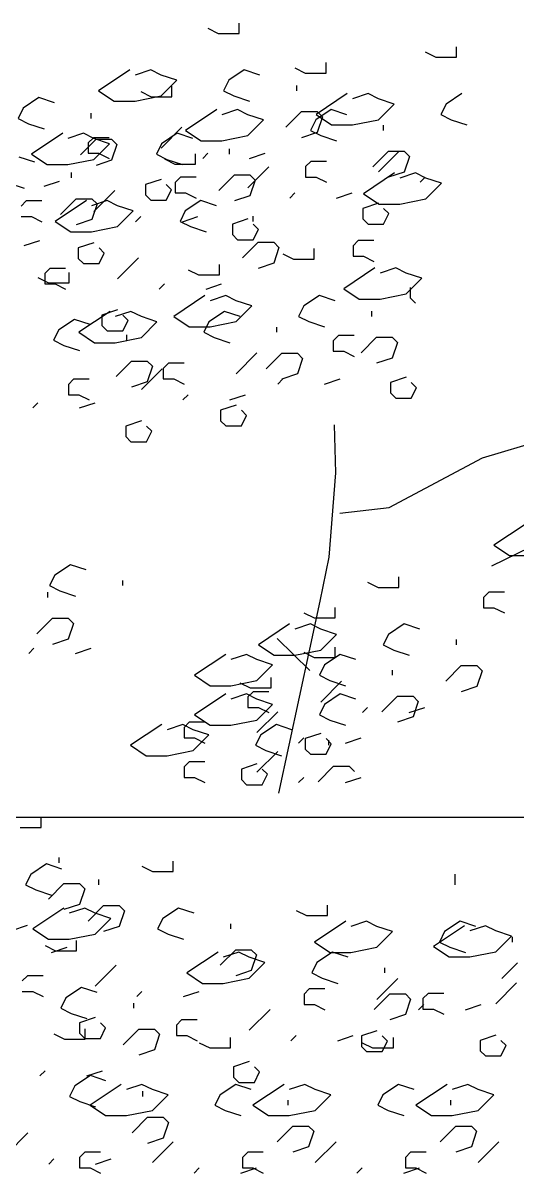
# Model space of a CAD drawing. Header units: metres. Extents: x 2330 to 2661, y 695 to 924.
# Drawn here: x 2573.309 to 2573.928, y 787.96 to 789.399 of the extents above; entities that cross this region are included whole.
import ezdxf

# ---------------------------------------------------------------- set-up
doc = ezdxf.new("R2010")
doc.units = ezdxf.units.M
doc.header["$LTSCALE"] = 20
doc.layers.add('Tree and Others', color=74, linetype='Continuous')

msp = doc.modelspace()

# ---------------------------------------------------------------- linework, layer by layer
for p, q in [((2573.5798, 789.3862), (2573.5798, 789.3992)), ((2573.5407, 789.3927), (2573.5537, 789.3862)), ((2573.5537, 789.3862), (2573.5798, 789.3862)), ((2573.8521, 789.3564), (2573.8521, 789.3695)), ((2573.813, 789.363), (2573.826, 789.3564)), ((2573.826, 789.3564), (2573.8521, 789.3564)), ((2573.4429, 789.3405), (2573.4038, 789.3144)), ((2573.469, 789.3405), (2573.4494, 789.334)), ((2573.482, 789.334), (2573.469, 789.3405)), ((2573.5863, 789.3405), (2573.5667, 789.3275)), ((2573.6058, 789.334), (2573.5863, 789.3405)), ((2573.6496, 789.3432), (2573.6626, 789.3366)), ((2573.6626, 789.3366), (2573.6887, 789.3366)), ((2573.6887, 789.3366), (2573.6887, 789.3497)), ((2573.5016, 789.3275), (2573.482, 789.334)), ((2573.482, 789.3079), (2573.5016, 789.3275)), ((2573.5667, 789.3275), (2573.5602, 789.3144)), ((2573.4038, 789.3144), (2573.4234, 789.3014)), ((2573.4494, 789.3014), (2573.482, 789.3079)), ((2573.4565, 789.3134), (2573.4695, 789.3069)), ((2573.4956, 789.3069), (2573.4956, 789.32)), ((2573.5602, 789.3144), (2573.5733, 789.3079)), ((2573.5733, 789.3079), (2573.5928, 789.3014)), ((2573.6515, 789.3209), (2573.6515, 789.3144)), ((2573.7152, 789.3108), (2573.6761, 789.2847)), ((2573.7413, 789.3108), (2573.7217, 789.3043)), ((2573.7543, 789.3043), (2573.7413, 789.3108)), ((2573.8586, 789.3108), (2573.839, 789.2977)), ((2573.3093, 789.2928), (2573.3028, 789.2797)), ((2573.3289, 789.3058), (2573.3093, 789.2928)), ((2573.3484, 789.2993), (2573.3289, 789.3058)), ((2573.4234, 789.3014), (2573.4494, 789.3014)), ((2573.4695, 789.3069), (2573.4956, 789.3069)), ((2573.7739, 789.2977), (2573.7543, 789.3043)), ((2573.7543, 789.2782), (2573.7739, 789.2977)), ((2573.839, 789.2977), (2573.8325, 789.2847)), ((2573.3028, 789.2797), (2573.3158, 789.2732)), ((2573.394, 789.2863), (2573.394, 789.2797)), ((2573.5518, 789.291), (2573.5127, 789.2649)), ((2573.5779, 789.291), (2573.5583, 789.2845)), ((2573.5909, 789.2845), (2573.5779, 789.291)), ((2573.6105, 789.2779), (2573.5909, 789.2845)), ((2573.6384, 789.2688), (2573.658, 789.2883)), ((2573.658, 789.2883), (2573.6775, 789.2883)), ((2573.6952, 789.291), (2573.6757, 789.2779)), ((2573.6761, 789.2847), (2573.6956, 789.2717)), ((2573.6775, 789.2883), (2573.6841, 789.2818)), ((2573.6841, 789.2818), (2573.6775, 789.2622)), ((2573.7148, 789.2845), (2573.6952, 789.291)), ((2573.8325, 789.2847), (2573.8455, 789.2782)), ((2573.3158, 789.2732), (2573.3354, 789.2667)), ((2573.5081, 789.2688), (2573.482, 789.2427)), ((2573.5127, 789.2649), (2573.5323, 789.2518)), ((2573.5909, 789.2584), (2573.6105, 789.2779)), ((2573.6757, 789.2779), (2573.6691, 789.2649)), ((2573.6691, 789.2649), (2573.6822, 789.2584)), ((2573.6956, 789.2717), (2573.7217, 789.2717)), ((2573.7217, 789.2717), (2573.7543, 789.2782)), ((2573.7604, 789.2714), (2573.7604, 789.2649)), ((2573.8455, 789.2782), (2573.8651, 789.2717)), ((2573.3588, 789.2613), (2573.3196, 789.2352)), ((2573.3848, 789.2613), (2573.3653, 789.2547)), ((2573.381, 789.2341), (2573.4005, 789.2537)), ((2573.3979, 789.2547), (2573.3848, 789.2613)), ((2573.3973, 789.2557), (2573.3908, 789.2492)), ((2573.4168, 789.2557), (2573.3973, 789.2557)), ((2573.4174, 789.2482), (2573.3979, 789.2547)), ((2573.4005, 789.2537), (2573.4201, 789.2537)), ((2573.4201, 789.2537), (2573.4266, 789.2471)), ((2573.5021, 789.2613), (2573.4826, 789.2482)), ((2573.5217, 789.2547), (2573.5021, 789.2613)), ((2573.5323, 789.2518), (2573.5583, 789.2518)), ((2573.5583, 789.2518), (2573.5909, 789.2584)), ((2573.6775, 789.2622), (2573.658, 789.2557)), ((2573.6822, 789.2584), (2573.7017, 789.2518)), ((2573.3196, 789.2352), (2573.3392, 789.2221)), ((2573.3908, 789.2492), (2573.3908, 789.2362)), ((2573.3908, 789.2362), (2573.4038, 789.2362)), ((2573.3979, 789.2286), (2573.4174, 789.2482)), ((2573.4038, 789.2362), (2573.4168, 789.2296)), ((2573.4266, 789.2471), (2573.4201, 789.2276)), ((2573.4826, 789.2482), (2573.4761, 789.2352)), ((2573.4761, 789.2352), (2573.4891, 789.2286)), ((2573.5253, 789.2227), (2573.5253, 789.2357)), ((2573.5407, 789.2362), (2573.5342, 789.2296)), ((2573.5673, 789.2417), (2573.5673, 789.2352)), ((2573.5928, 789.2296), (2573.6124, 789.2362)), ((2573.7473, 789.2192), (2573.7669, 789.2388)), ((2573.7804, 789.239), (2573.7543, 789.213)), ((2573.7669, 789.2388), (2573.7865, 789.2388)), ((2573.7865, 789.2388), (2573.793, 789.2323)), ((2573.3237, 789.225), (2573.3041, 789.2315)), ((2573.3392, 789.2221), (2573.3653, 789.2221)), ((2573.3653, 789.2221), (2573.3979, 789.2286)), ((2573.4201, 789.2276), (2573.4005, 789.221)), ((2573.4862, 789.2292), (2573.4993, 789.2227)), ((2573.4891, 789.2286), (2573.5087, 789.2221)), ((2573.4993, 789.2227), (2573.5253, 789.2227)), ((2573.6696, 789.226), (2573.6631, 789.2195)), ((2573.6891, 789.226), (2573.6696, 789.226)), ((2573.793, 789.2323), (2573.7865, 789.2127)), ((2573.3693, 789.212), (2573.3693, 789.2054)), ((2573.5543, 789.1895), (2573.5738, 789.2091)), ((2573.5738, 789.2091), (2573.5934, 789.2091)), ((2573.617, 789.2192), (2573.5909, 789.1931)), ((2573.5934, 789.2091), (2573.5999, 789.2026)), ((2573.6631, 789.2195), (2573.6631, 789.2064)), ((2573.6631, 789.2064), (2573.6761, 789.2064)), ((2573.6761, 789.2064), (2573.6891, 789.1999)), ((2573.7746, 789.2117), (2573.7355, 789.1856)), ((2573.7865, 789.2127), (2573.7669, 789.2062)), ((2573.8007, 789.2117), (2573.7811, 789.2052)), ((2573.8137, 789.2052), (2573.8007, 789.2117)), ((2573.813, 789.2064), (2573.8064, 789.1999)), ((2573.2911, 789.1989), (2573.3106, 789.1924)), ((2573.3354, 789.195), (2573.3549, 789.2015)), ((2573.482, 789.2035), (2573.4625, 789.197)), ((2573.4625, 789.197), (2573.4625, 789.184)), ((2573.4951, 789.1905), (2573.4885, 789.197)), ((2573.5062, 789.2062), (2573.4997, 789.1997)), ((2573.4997, 789.1997), (2573.4997, 789.1866)), ((2573.5258, 789.2062), (2573.5062, 789.2062)), ((2573.5999, 789.2026), (2573.5934, 789.183)), ((2573.8333, 789.1987), (2573.8137, 789.2052)), ((2573.8137, 789.1791), (2573.8333, 789.1987)), ((2573.3562, 789.1598), (2573.3758, 789.1794)), ((2573.3758, 789.1794), (2573.3953, 789.1794)), ((2573.3953, 789.1794), (2573.4019, 789.1728)), ((2573.4239, 789.1895), (2573.3979, 789.1634)), ((2573.4625, 789.184), (2573.469, 789.1775)), ((2573.4885, 789.1775), (2573.4951, 789.1905)), ((2573.4997, 789.1866), (2573.5127, 789.1866)), ((2573.5127, 789.1866), (2573.5258, 789.1801)), ((2573.5934, 789.183), (2573.5738, 789.1765)), ((2573.6496, 789.1866), (2573.6431, 789.1801)), ((2573.7017, 789.1801), (2573.7213, 789.1866)), ((2573.7355, 789.1856), (2573.7551, 789.1726)), ((2573.7811, 789.1726), (2573.8137, 789.1791)), ((2573.3131, 789.1765), (2573.3066, 789.1699)), ((2573.3327, 789.1765), (2573.3131, 789.1765)), ((2573.3885, 789.177), (2573.3493, 789.151)), ((2573.4145, 789.177), (2573.395, 789.1705)), ((2573.4019, 789.1728), (2573.3953, 789.1533)), ((2573.4276, 789.1705), (2573.4145, 789.177)), ((2573.4471, 789.164), (2573.4276, 789.1705)), ((2573.4276, 789.1444), (2573.4471, 789.164)), ((2573.469, 789.1775), (2573.482, 789.1775)), ((2573.482, 789.1775), (2573.4885, 789.1775)), ((2573.5123, 789.164), (2573.5058, 789.151)), ((2573.5318, 789.177), (2573.5123, 789.164)), ((2573.5514, 789.1705), (2573.5318, 789.177)), ((2573.7543, 789.1738), (2573.7348, 789.1673)), ((2573.7348, 789.1673), (2573.7348, 789.1543)), ((2573.7551, 789.1726), (2573.7811, 789.1726)), ((2573.7673, 789.1608), (2573.7608, 789.1673)), ((2573.3066, 789.1569), (2573.3196, 789.1569)), ((2573.3196, 789.1569), (2573.3327, 789.1504)), ((2573.3493, 789.151), (2573.3689, 789.1379)), ((2573.3953, 789.1533), (2573.3758, 789.1467)), ((2573.4565, 789.1569), (2573.45, 789.1504)), ((2573.5058, 789.151), (2573.5188, 789.1444)), ((2573.5087, 789.1504), (2573.5282, 789.1569)), ((2573.5909, 789.154), (2573.5714, 789.1475)), ((2573.597, 789.1575), (2573.597, 789.151)), ((2573.7348, 789.1543), (2573.7413, 789.1477)), ((2573.7608, 789.1477), (2573.7673, 789.1608)), ((2573.3689, 789.1379), (2573.395, 789.1379)), ((2573.395, 789.1379), (2573.4276, 789.1444)), ((2573.5188, 789.1444), (2573.5384, 789.1379)), ((2573.5714, 789.1475), (2573.5714, 789.1344)), ((2573.5714, 789.1344), (2573.5779, 789.1279)), ((2573.604, 789.141), (2573.5974, 789.1475)), ((2573.5974, 789.1279), (2573.604, 789.141)), ((2573.7413, 789.1477), (2573.7543, 789.1477)), ((2573.7543, 789.1477), (2573.7608, 789.1477)), ((2573.3106, 789.1207), (2573.3302, 789.1272)), ((2573.3979, 789.1243), (2573.3783, 789.1178)), ((2573.5779, 789.1279), (2573.5909, 789.1279)), ((2573.584, 789.1053), (2573.6035, 789.1249)), ((2573.5909, 789.1279), (2573.5974, 789.1279)), ((2573.6035, 789.1249), (2573.6231, 789.1249)), ((2573.6231, 789.1249), (2573.6296, 789.1183)), ((2573.729, 789.1269), (2573.7225, 789.1204)), ((2573.7225, 789.1204), (2573.7225, 789.1074)), ((2573.7485, 789.1269), (2573.729, 789.1269)), ((2573.3783, 789.1178), (2573.3783, 789.1047)), ((2573.4109, 789.1112), (2573.4044, 789.1178)), ((2573.4044, 789.0982), (2573.4109, 789.1112)), ((2573.6296, 789.1183), (2573.6231, 789.0988)), ((2573.6347, 789.1103), (2573.6478, 789.1038)), ((2573.6738, 789.1038), (2573.6738, 789.1169)), ((2573.7225, 789.1074), (2573.7355, 789.1074)), ((2573.7355, 789.1074), (2573.7485, 789.1008)), ((2573.3428, 789.0922), (2573.3363, 789.0857)), ((2573.3624, 789.0922), (2573.3428, 789.0922)), ((2573.3783, 789.1047), (2573.3848, 789.0982)), ((2573.3848, 789.0982), (2573.3979, 789.0982)), ((2573.3979, 789.0982), (2573.4044, 789.0982)), ((2573.4536, 789.1053), (2573.4276, 789.0792)), ((2573.555, 789.084), (2573.555, 789.097)), ((2573.6231, 789.0988), (2573.6035, 789.0922)), ((2573.6478, 789.1038), (2573.6738, 789.1038)), ((2573.7499, 789.0928), (2573.7108, 789.0667)), ((2573.7759, 789.0928), (2573.7564, 789.0863)), ((2573.789, 789.0863), (2573.7759, 789.0928)), ((2573.3278, 789.0806), (2573.3408, 789.0741)), ((2573.3363, 789.0857), (2573.3363, 789.0727)), ((2573.3669, 789.0741), (2573.3669, 789.0871)), ((2573.5159, 789.0905), (2573.529, 789.084)), ((2573.529, 789.084), (2573.555, 789.084)), ((2573.8085, 789.0798), (2573.789, 789.0863)), ((2573.789, 789.0602), (2573.8085, 789.0798)), ((2573.3363, 789.0727), (2573.3493, 789.0727)), ((2573.3408, 789.0741), (2573.3669, 789.0741)), ((2573.3493, 789.0727), (2573.3624, 789.0662)), ((2573.4862, 789.0727), (2573.4797, 789.0662)), ((2573.5384, 789.0662), (2573.5579, 789.0727)), ((2573.7108, 789.0667), (2573.7303, 789.0537)), ((2573.7942, 789.0682), (2573.7942, 789.0552)), ((2573.537, 789.0582), (2573.4979, 789.0321)), ((2573.563, 789.0582), (2573.5435, 789.0516)), ((2573.5761, 789.0516), (2573.563, 789.0582)), ((2573.5956, 789.0451), (2573.5761, 789.0516)), ((2573.6804, 789.0582), (2573.6608, 789.0451)), ((2573.6999, 789.0516), (2573.6804, 789.0582)), ((2573.7303, 789.0537), (2573.7564, 789.0537)), ((2573.7564, 789.0537), (2573.789, 789.0602)), ((2573.7942, 789.0552), (2573.8007, 789.0487)), ((2573.4182, 789.0383), (2573.3791, 789.0122)), ((2573.4276, 789.0401), (2573.408, 789.0335)), ((2573.4442, 789.0383), (2573.4247, 789.0318)), ((2573.4573, 789.0318), (2573.4442, 789.0383)), ((2573.5615, 789.0383), (2573.542, 789.0253)), ((2573.5811, 789.0318), (2573.5615, 789.0383)), ((2573.5761, 789.0255), (2573.5956, 789.0451)), ((2573.6608, 789.0451), (2573.6543, 789.0321)), ((2573.7455, 789.0386), (2573.7455, 789.0321)), ((2573.3734, 789.0284), (2573.3539, 789.0154)), ((2573.393, 789.0219), (2573.3734, 789.0284)), ((2573.408, 789.0335), (2573.408, 789.0205)), ((2573.408, 789.0205), (2573.4145, 789.014)), ((2573.4406, 789.027), (2573.4341, 789.0335)), ((2573.4341, 789.014), (2573.4406, 789.027)), ((2573.4768, 789.0253), (2573.4573, 789.0318)), ((2573.4573, 789.0057), (2573.4768, 789.0253)), ((2573.4979, 789.0321), (2573.5174, 789.019)), ((2573.542, 789.0253), (2573.5355, 789.0122)), ((2573.5435, 789.019), (2573.5761, 789.0255)), ((2573.6543, 789.0321), (2573.6673, 789.0255)), ((2573.6673, 789.0255), (2573.6869, 789.019)), ((2573.3539, 789.0154), (2573.3473, 789.0023)), ((2573.3791, 789.0122), (2573.3986, 788.9992)), ((2573.4145, 789.014), (2573.4276, 789.014)), ((2573.4247, 788.9992), (2573.4573, 789.0057)), ((2573.4276, 789.014), (2573.4341, 789.014)), ((2573.4386, 789.0089), (2573.4386, 789.0023)), ((2573.5174, 789.019), (2573.5435, 789.019)), ((2573.5355, 789.0122), (2573.5485, 789.0057)), ((2573.5485, 789.0057), (2573.5681, 788.9992)), ((2573.6267, 789.0188), (2573.6267, 789.0122)), ((2573.7042, 789.008), (2573.6977, 789.0015)), ((2573.7238, 789.008), (2573.7042, 789.008)), ((2573.7325, 788.9864), (2573.752, 789.006)), ((2573.752, 789.006), (2573.7716, 789.006)), ((2573.7716, 789.006), (2573.7781, 788.9994)), ((2573.3473, 789.0023), (2573.3604, 788.9958)), ((2573.3604, 788.9958), (2573.3799, 788.9893)), ((2573.3986, 788.9992), (2573.4247, 788.9992)), ((2573.6977, 789.0015), (2573.6977, 788.9885)), ((2573.7781, 788.9994), (2573.7716, 788.9799)), ((2573.4256, 788.9567), (2573.4451, 788.9762)), ((2573.4451, 788.9762), (2573.4647, 788.9762)), ((2573.4647, 788.9762), (2573.4712, 788.9697)), ((2573.6021, 788.9864), (2573.5761, 788.9603)), ((2573.6137, 788.9666), (2573.6332, 788.9862)), ((2573.6332, 788.9862), (2573.6528, 788.9862)), ((2573.6528, 788.9862), (2573.6593, 788.9796)), ((2573.6593, 788.9796), (2573.6528, 788.9601)), ((2573.6977, 788.9885), (2573.7108, 788.9885)), ((2573.7108, 788.9885), (2573.7238, 788.9819)), ((2573.7716, 788.9799), (2573.752, 788.9734)), ((2573.4833, 788.9666), (2573.4573, 788.9405)), ((2573.4712, 788.9697), (2573.4647, 788.9502)), ((2573.4914, 788.9734), (2573.4848, 788.9668)), ((2573.4848, 788.9668), (2573.4848, 788.9538)), ((2573.5109, 788.9734), (2573.4914, 788.9734)), ((2573.3725, 788.9535), (2573.366, 788.947)), ((2573.3921, 788.9535), (2573.3725, 788.9535)), ((2573.4647, 788.9502), (2573.4451, 788.9436)), ((2573.4848, 788.9538), (2573.4979, 788.9538)), ((2573.4979, 788.9538), (2573.5109, 788.9473)), ((2573.6347, 788.9538), (2573.6282, 788.9473)), ((2573.6528, 788.9601), (2573.6332, 788.9535)), ((2573.6869, 788.9473), (2573.7064, 788.9538)), ((2573.789, 788.9559), (2573.7694, 788.9493)), ((2573.7694, 788.9493), (2573.7694, 788.9363)), ((2573.802, 788.9428), (2573.7955, 788.9493)), ((2573.366, 788.947), (2573.366, 788.934)), ((2573.366, 788.934), (2573.3791, 788.934)), ((2573.3791, 788.934), (2573.3921, 788.9275)), ((2573.5159, 788.934), (2573.5094, 788.9275)), ((2573.5681, 788.9275), (2573.5876, 788.934)), ((2573.7694, 788.9363), (2573.7759, 788.9298)), ((2573.7955, 788.9298), (2573.802, 788.9428)), ((2573.3278, 788.9241), (2573.3213, 788.9175)), ((2573.3799, 788.9175), (2573.3995, 788.9241)), ((2573.5761, 788.9212), (2573.5565, 788.9147)), ((2573.7759, 788.9298), (2573.789, 788.9298)), ((2573.789, 788.9298), (2573.7955, 788.9298)), ((2573.5565, 788.9147), (2573.5565, 788.9016)), ((2573.5891, 788.9081), (2573.5826, 788.9147)), ((2573.5826, 788.8951), (2573.5891, 788.9081)), ((2573.4573, 788.9014), (2573.4377, 788.8948)), ((2573.4377, 788.8948), (2573.4377, 788.8818)), ((2573.4703, 788.8883), (2573.4638, 788.8948)), ((2573.5565, 788.9016), (2573.563, 788.8951)), ((2573.563, 788.8951), (2573.5761, 788.8951)), ((2573.5761, 788.8951), (2573.5826, 788.8951)), ((2573.6988, 788.8965), (2573.7006, 788.8364)), ((2573.8845, 788.8549), (2574.0356, 788.9006)), ((2573.4377, 788.8818), (2573.4442, 788.8753)), ((2573.4638, 788.8753), (2573.4703, 788.8883)), ((2573.4442, 788.8753), (2573.4573, 788.8753)), ((2573.4573, 788.8753), (2573.4638, 788.8753)), ((2573.7677, 788.7931), (2573.8845, 788.8549)), ((2573.7006, 788.8364), (2573.6923, 788.7307)), ((2573.7058, 788.7857), (2573.7677, 788.7931)), ((2573.9906, 788.7657), (2573.8959, 788.7197)), ((2573.9381, 788.7718), (2573.899, 788.7458)), ((2573.899, 788.7458), (2573.9185, 788.7327)), ((2573.9185, 788.7327), (2573.9446, 788.7327)), ((2573.3685, 788.7213), (2573.3489, 788.7083)), ((2573.388, 788.7148), (2573.3685, 788.7213)), ((2573.6923, 788.7307), (2573.6807, 788.6758)), ((2573.3489, 788.7083), (2573.3424, 788.6952)), ((2573.7799, 788.6929), (2573.7799, 788.706)), ((2573.3424, 788.6952), (2573.3554, 788.6887)), ((2573.3554, 788.6887), (2573.375, 788.6822)), ((2573.4336, 788.7017), (2573.4336, 788.6952)), ((2573.7408, 788.6994), (2573.7538, 788.6929)), ((2573.7538, 788.6929), (2573.7799, 788.6929)), ((2573.3396, 788.6869), (2573.3396, 788.6803)), ((2573.6807, 788.6758), (2573.6293, 788.4353)), ((2573.8925, 788.6871), (2573.8859, 788.6805)), ((2573.8859, 788.6805), (2573.8859, 788.6675)), ((2573.912, 788.6871), (2573.8925, 788.6871)), ((2573.6608, 788.6613), (2573.6738, 788.6548)), ((2573.6999, 788.6548), (2573.6999, 788.6678)), ((2573.8859, 788.6675), (2573.899, 788.6675)), ((2573.899, 788.6675), (2573.912, 788.661)), ((2573.3265, 788.6347), (2573.3461, 788.6543)), ((2573.3461, 788.6543), (2573.3656, 788.6543)), ((2573.3656, 788.6543), (2573.3722, 788.6477)), ((2573.3722, 788.6477), (2573.3656, 788.6282)), ((2573.643, 788.6473), (2573.6039, 788.6212)), ((2573.6691, 788.6473), (2573.6496, 788.6407)), ((2573.6821, 788.6407), (2573.6691, 788.6473)), ((2573.6738, 788.6548), (2573.6999, 788.6548)), ((2573.7864, 788.6473), (2573.7669, 788.6342)), ((2573.806, 788.6407), (2573.7864, 788.6473)), ((2573.7017, 788.6342), (2573.6821, 788.6407)), ((2573.6821, 788.6146), (2573.7017, 788.6342)), ((2573.7669, 788.6342), (2573.7604, 788.6212)), ((2573.3228, 788.6169), (2573.3163, 788.6104)), ((2573.3656, 788.6282), (2573.3461, 788.6216)), ((2573.375, 788.6104), (2573.3945, 788.6169)), ((2573.6039, 788.6212), (2573.6235, 788.6081)), ((2573.6275, 788.6291), (2573.6682, 788.5889)), ((2573.6999, 788.6052), (2573.6999, 788.6183)), ((2573.7604, 788.6212), (2573.7734, 788.6146)), ((2573.8516, 788.6277), (2573.8516, 788.6212)), ((2573.563, 788.6091), (2573.5239, 788.583)), ((2573.5891, 788.6091), (2573.5696, 788.6026)), ((2573.6021, 788.6026), (2573.5891, 788.6091)), ((2573.6217, 788.5961), (2573.6021, 788.6026)), ((2573.6235, 788.6081), (2573.6496, 788.6081)), ((2573.6496, 788.6081), (2573.6821, 788.6146)), ((2573.6608, 788.6118), (2573.6738, 788.6052)), ((2573.6738, 788.6052), (2573.6999, 788.6052)), ((2573.7064, 788.6091), (2573.6869, 788.5961)), ((2573.726, 788.6026), (2573.7064, 788.6091)), ((2573.7734, 788.6146), (2573.7929, 788.6081)), ((2573.6021, 788.5765), (2573.6217, 788.5961)), ((2573.6869, 788.5961), (2573.6804, 788.583)), ((2573.7716, 788.5896), (2573.7716, 788.583)), ((2573.8386, 788.5755), (2573.8581, 788.5951)), ((2573.8581, 788.5951), (2573.8777, 788.5951)), ((2573.8777, 788.5951), (2573.8842, 788.5886)), ((2573.8842, 788.5886), (2573.8777, 788.569)), ((2573.5239, 788.583), (2573.5435, 788.57)), ((2573.5696, 788.57), (2573.6021, 788.5765)), ((2573.5808, 788.5736), (2573.5938, 788.5671)), ((2573.6199, 788.5671), (2573.6199, 788.5802)), ((2573.6804, 788.583), (2573.6934, 788.5765)), ((2573.7082, 788.5755), (2573.6821, 788.5494)), ((2573.6934, 788.5765), (2573.7129, 788.57)), ((2573.563, 788.5596), (2573.5239, 788.5335)), ((2573.5435, 788.57), (2573.5696, 788.57)), ((2573.5891, 788.5596), (2573.5696, 788.553)), ((2573.6021, 788.553), (2573.5891, 788.5596)), ((2573.5974, 788.5625), (2573.5909, 788.5559)), ((2573.5938, 788.5671), (2573.6199, 788.5671)), ((2573.617, 788.5625), (2573.5974, 788.5625)), ((2573.7064, 788.5596), (2573.6869, 788.5465)), ((2573.726, 788.553), (2573.7064, 788.5596)), ((2573.8777, 788.569), (2573.8581, 788.5625)), ((2573.5909, 788.5559), (2573.5909, 788.5429)), ((2573.6217, 788.5465), (2573.6021, 788.553)), ((2573.6021, 788.527), (2573.6217, 788.5465)), ((2573.6869, 788.5465), (2573.6804, 788.5335)), ((2573.7586, 788.5374), (2573.7781, 788.557)), ((2573.7781, 788.557), (2573.7977, 788.557)), ((2573.7977, 788.557), (2573.8042, 788.5504)), ((2573.8042, 788.5504), (2573.7977, 788.5309)), ((2573.5239, 788.5335), (2573.5435, 788.5204)), ((2573.5909, 788.5429), (2573.6039, 788.5429)), ((2573.6282, 788.5374), (2573.6021, 788.5113)), ((2573.6039, 788.5429), (2573.617, 788.5364)), ((2573.6804, 788.5335), (2573.6934, 788.527)), ((2573.7408, 788.5429), (2573.7343, 788.5364)), ((2573.7977, 788.5309), (2573.7781, 788.5243)), ((2573.7929, 788.5364), (2573.8125, 788.5429)), ((2573.483, 788.5214), (2573.4439, 788.4954)), ((2573.5091, 788.5214), (2573.4896, 788.5149)), ((2573.5222, 788.5149), (2573.5091, 788.5214)), ((2573.5174, 788.5243), (2573.5109, 788.5178)), ((2573.5109, 788.5178), (2573.5109, 788.5048)), ((2573.537, 788.5243), (2573.5174, 788.5243)), ((2573.5435, 788.5204), (2573.5696, 788.5204)), ((2573.5696, 788.5204), (2573.6021, 788.527)), ((2573.6264, 788.5214), (2573.6069, 788.5084)), ((2573.646, 788.5149), (2573.6264, 788.5214)), ((2573.6934, 788.527), (2573.7129, 788.5204)), ((2573.5109, 788.5048), (2573.5239, 788.5048)), ((2573.5417, 788.5084), (2573.5222, 788.5149)), ((2573.5222, 788.4888), (2573.5417, 788.5084)), ((2573.5239, 788.5048), (2573.537, 788.4982)), ((2573.6069, 788.5084), (2573.6004, 788.4954)), ((2573.6608, 788.5048), (2573.6543, 788.4982)), ((2573.6821, 788.5103), (2573.6626, 788.5038)), ((2573.6626, 788.5038), (2573.6626, 788.4907)), ((2573.6952, 788.4972), (2573.6887, 788.5038)), ((2573.6916, 788.5019), (2573.6916, 788.4954)), ((2573.7129, 788.4982), (2573.7325, 788.5048)), ((2573.4439, 788.4954), (2573.4635, 788.4823)), ((2573.4896, 788.4823), (2573.5222, 788.4888)), ((2573.6004, 788.4954), (2573.6134, 788.4888)), ((2573.6282, 788.4878), (2573.6021, 788.4617)), ((2573.6134, 788.4888), (2573.6329, 788.4823)), ((2573.6626, 788.4907), (2573.6691, 788.4842)), ((2573.6887, 788.4842), (2573.6952, 788.4972)), ((2573.4635, 788.4823), (2573.4896, 788.4823)), ((2573.5174, 788.4748), (2573.5109, 788.4683)), ((2573.537, 788.4748), (2573.5174, 788.4748)), ((2573.6691, 788.4842), (2573.6821, 788.4842)), ((2573.6821, 788.4842), (2573.6887, 788.4842)), ((2573.5109, 788.4683), (2573.5109, 788.4552)), ((2573.6021, 788.4722), (2573.5826, 788.4656)), ((2573.5826, 788.4656), (2573.5826, 788.4526)), ((2573.6152, 788.4591), (2573.6087, 788.4656)), ((2573.6087, 788.4461), (2573.6152, 788.4591)), ((2573.6786, 788.4497), (2573.6981, 788.4693)), ((2573.6981, 788.4693), (2573.7177, 788.4693)), ((2573.7177, 788.4693), (2573.7242, 788.4627)), ((2573.5109, 788.4552), (2573.5239, 788.4552)), ((2573.5239, 788.4552), (2573.537, 788.4487)), ((2573.5826, 788.4526), (2573.5891, 788.4461)), ((2573.5891, 788.4461), (2573.6021, 788.4461)), ((2573.6021, 788.4461), (2573.6087, 788.4461)), ((2573.6608, 788.4552), (2573.6543, 788.4487)), ((2573.7129, 788.4487), (2573.7325, 788.4552)), ((2573.3318, 788.3926), (2573.3318, 788.4057)), ((2573.3057, 788.3926), (2573.3318, 788.3926)), ((2573.3383, 788.347), (2573.3188, 788.3339)), ((2573.3579, 788.3405), (2573.3383, 788.347)), ((2573.3539, 788.355), (2573.3539, 788.3485)), ((2573.4581, 788.344), (2573.4712, 788.3375)), ((2573.4972, 788.3375), (2573.4972, 788.3505)), ((2573.3188, 788.3339), (2573.3123, 788.3209)), ((2573.4712, 788.3375), (2573.4972, 788.3375)), ((2573.8502, 788.3209), (2573.8502, 788.334)), ((2573.3123, 788.3209), (2573.3253, 788.3144)), ((2573.3253, 788.3144), (2573.3448, 788.3078)), ((2573.3408, 788.3028), (2573.3604, 788.3224)), ((2573.3604, 788.3224), (2573.3799, 788.3224)), ((2573.3799, 788.3224), (2573.3864, 788.3159)), ((2573.3864, 788.3159), (2573.3799, 788.2963)), ((2573.4035, 788.3274), (2573.4035, 788.3209)), ((2573.3604, 788.2918), (2573.3213, 788.2657)), ((2573.3799, 788.2963), (2573.3604, 788.2898)), ((2573.3864, 788.2918), (2573.3669, 788.2853)), ((2573.3995, 788.2853), (2573.3864, 788.2918)), ((2573.3905, 788.2752), (2573.41, 788.2948)), ((2573.41, 788.2948), (2573.4296, 788.2948)), ((2573.4296, 788.2948), (2573.4361, 788.2883)), ((2573.4361, 788.2883), (2573.4296, 788.2687)), ((2573.5038, 788.2918), (2573.4842, 788.2788)), ((2573.5233, 788.2853), (2573.5038, 788.2918)), ((2573.6512, 788.2888), (2573.6642, 788.2823)), ((2573.6903, 788.2823), (2573.6903, 788.2953)), ((2573.419, 788.2788), (2573.3995, 788.2853)), ((2573.3995, 788.2592), (2573.419, 788.2788)), ((2573.4842, 788.2788), (2573.4777, 788.2657)), ((2573.5689, 788.2722), (2573.5689, 788.2657)), ((2573.6642, 788.2823), (2573.6903, 788.2823)), ((2573.7133, 788.2753), (2573.6742, 788.2492)), ((2573.7394, 788.2753), (2573.7198, 788.2687)), ((2573.7524, 788.2687), (2573.7394, 788.2753)), ((2573.8567, 788.2753), (2573.8372, 788.2622)), ((2573.8763, 788.2687), (2573.8567, 788.2753)), ((2573.2952, 788.2637), (2573.3148, 788.2702)), ((2573.3213, 788.2657), (2573.3408, 788.2527)), ((2573.3669, 788.2527), (2573.3995, 788.2592)), ((2573.4296, 788.2687), (2573.41, 788.2622)), ((2573.4777, 788.2657), (2573.4907, 788.2592)), ((2573.4907, 788.2592), (2573.5103, 788.2527)), ((2573.772, 788.2622), (2573.7524, 788.2687)), ((2573.7524, 788.2426), (2573.772, 788.2622)), ((2573.8622, 788.2697), (2573.8231, 788.2436)), ((2573.8372, 788.2622), (2573.8306, 788.2492)), ((2573.8883, 788.2697), (2573.8687, 788.2632)), ((2573.9013, 788.2632), (2573.8883, 788.2697)), ((2573.9209, 788.2567), (2573.9013, 788.2632)), ((2573.9013, 788.2371), (2573.9209, 788.2567)), ((2573.3368, 788.2447), (2573.3499, 788.2381)), ((2573.3408, 788.2527), (2573.3669, 788.2527)), ((2573.3448, 788.2361), (2573.3644, 788.2426)), ((2573.3759, 788.2381), (2573.3759, 788.2512)), ((2573.6742, 788.2492), (2573.6938, 788.2361)), ((2573.7198, 788.2361), (2573.7524, 788.2426)), ((2573.8231, 788.2436), (2573.8427, 788.2306)), ((2573.8306, 788.2492), (2573.8437, 788.2426)), ((2573.8437, 788.2426), (2573.8632, 788.2361)), ((2573.9219, 788.2557), (2573.9219, 788.2492)), ((2573.3499, 788.2381), (2573.3759, 788.2381)), ((2573.5534, 788.2366), (2573.5143, 788.2105)), ((2573.5559, 788.2201), (2573.5755, 788.2396)), ((2573.5795, 788.2366), (2573.5599, 788.2301)), ((2573.5755, 788.2396), (2573.595, 788.2396)), ((2573.5925, 788.2301), (2573.5795, 788.2366)), ((2573.6121, 788.2236), (2573.5925, 788.2301)), ((2573.595, 788.2396), (2573.6015, 788.2331)), ((2573.6015, 788.2331), (2573.595, 788.2135)), ((2573.6968, 788.2366), (2573.6772, 788.2236)), ((2573.6938, 788.2361), (2573.7198, 788.2361)), ((2573.7163, 788.2301), (2573.6968, 788.2366)), ((2573.8427, 788.2306), (2573.8687, 788.2306)), ((2573.8687, 788.2306), (2573.9013, 788.2371)), ((2573.4256, 788.2201), (2573.3995, 788.194)), ((2573.595, 788.2135), (2573.5755, 788.207)), ((2573.5925, 788.204), (2573.6121, 788.2236)), ((2573.6772, 788.2236), (2573.6707, 788.2105)), ((2573.762, 788.2171), (2573.762, 788.2105)), ((2573.9088, 788.2035), (2573.9284, 788.2231)), ((2573.3148, 788.207), (2573.3082, 788.2005)), ((2573.3343, 788.207), (2573.3148, 788.207)), ((2573.5143, 788.2105), (2573.5338, 788.1975)), ((2573.5599, 788.1975), (2573.5925, 788.204)), ((2573.6707, 788.2105), (2573.6837, 788.204)), ((2573.6837, 788.204), (2573.7033, 788.1975)), ((2573.7785, 788.2035), (2573.7524, 788.1774)), ((2573.3082, 788.1874), (2573.3213, 788.1874)), ((2573.3213, 788.1874), (2573.3343, 788.1809)), ((2573.3824, 788.1925), (2573.3629, 788.1794)), ((2573.402, 788.186), (2573.3824, 788.1925)), ((2573.4581, 788.1874), (2573.4516, 788.1809)), ((2573.5103, 788.1809), (2573.5298, 788.1874)), ((2573.5338, 788.1975), (2573.5599, 788.1975)), ((2573.6677, 788.1905), (2573.6612, 788.1839)), ((2573.6873, 788.1905), (2573.6677, 788.1905)), ((2573.8166, 788.1849), (2573.8101, 788.1784)), ((2573.8361, 788.1849), (2573.8166, 788.1849)), ((2573.9274, 788.198), (2573.9013, 788.1719)), ((2573.3629, 788.1794), (2573.3564, 788.1664)), ((2573.4476, 788.1729), (2573.4476, 788.1664)), ((2573.6612, 788.1839), (2573.6612, 788.1709)), ((2573.6612, 788.1709), (2573.6742, 788.1709)), ((2573.6742, 788.1709), (2573.6873, 788.1644)), ((2573.7489, 788.1649), (2573.7685, 788.1844)), ((2573.7685, 788.1844), (2573.788, 788.1844)), ((2573.788, 788.1844), (2573.7945, 788.1779)), ((2573.7945, 788.1779), (2573.788, 788.1584)), ((2573.8111, 788.1709), (2573.8046, 788.1644)), ((2573.8101, 788.1784), (2573.8101, 788.1654)), ((2573.8632, 788.1644), (2573.8828, 788.1709)), ((2573.3564, 788.1664), (2573.3694, 788.1599)), ((2573.3694, 788.1599), (2573.389, 788.1534)), ((2573.6186, 788.1649), (2573.5925, 788.1388)), ((2573.788, 788.1584), (2573.7685, 788.1518)), ((2573.8101, 788.1654), (2573.8231, 788.1654)), ((2573.8231, 788.1654), (2573.8361, 788.1589)), ((2573.3995, 788.1548), (2573.3799, 788.1483)), ((2573.3799, 788.1483), (2573.3799, 788.1353)), ((2573.4125, 788.1418), (2573.406, 788.1483)), ((2573.406, 788.1287), (2573.4125, 788.1418)), ((2573.5078, 788.1518), (2573.5013, 788.1453)), ((2573.5013, 788.1453), (2573.5013, 788.1323)), ((2573.5273, 788.1518), (2573.5078, 788.1518)), ((2573.3478, 788.1343), (2573.3609, 788.1278)), ((2573.3609, 788.1278), (2573.387, 788.1278)), ((2573.3799, 788.1353), (2573.3864, 788.1287)), ((2573.3864, 788.1287), (2573.3995, 788.1287)), ((2573.387, 788.1278), (2573.387, 788.1408)), ((2573.3995, 788.1287), (2573.406, 788.1287)), ((2573.4346, 788.1207), (2573.4541, 788.1403)), ((2573.4541, 788.1403), (2573.4737, 788.1403)), ((2573.4737, 788.1403), (2573.4802, 788.1338)), ((2573.4802, 788.1338), (2573.4737, 788.1142)), ((2573.5013, 788.1323), (2573.5143, 788.1323)), ((2573.5143, 788.1323), (2573.5273, 788.1257)), ((2573.5689, 788.1168), (2573.5689, 788.1298)), ((2573.6512, 788.1323), (2573.6446, 788.1257)), ((2573.7033, 788.1257), (2573.7228, 788.1323)), ((2573.7524, 788.1383), (2573.7329, 788.1318)), ((2573.7329, 788.1318), (2573.7329, 788.1187)), ((2573.7655, 788.1252), (2573.7589, 788.1318)), ((2573.773, 788.1168), (2573.773, 788.1298)), ((2573.9013, 788.1328), (2573.8818, 788.1262)), ((2573.4737, 788.1142), (2573.4541, 788.1077)), ((2573.5298, 788.1233), (2573.5429, 788.1168)), ((2573.5429, 788.1168), (2573.5689, 788.1168)), ((2573.7329, 788.1187), (2573.7394, 788.1122)), ((2573.7339, 788.1233), (2573.7469, 788.1168)), ((2573.7469, 788.1168), (2573.773, 788.1168)), ((2573.7589, 788.1122), (2573.7655, 788.1252)), ((2573.8818, 788.1262), (2573.8818, 788.1132)), ((2573.8818, 788.1132), (2573.8883, 788.1067)), ((2573.9144, 788.1197), (2573.9078, 788.1262)), ((2573.9078, 788.1067), (2573.9144, 788.1197)), ((2573.5925, 788.0997), (2573.5729, 788.0931)), ((2573.7394, 788.1122), (2573.7524, 788.1122)), ((2573.7524, 788.1122), (2573.7589, 788.1122)), ((2573.8883, 788.1067), (2573.9013, 788.1067)), ((2573.9013, 788.1067), (2573.9078, 788.1067)), ((2573.3368, 788.0881), (2573.3303, 788.0816)), ((2573.389, 788.0816), (2573.4085, 788.0881)), ((2573.5729, 788.0931), (2573.5729, 788.0801)), ((2573.6055, 788.0866), (2573.599, 788.0931)), ((2573.599, 788.0736), (2573.6055, 788.0866)), ((2573.3935, 788.0821), (2573.3739, 788.0691)), ((2573.4321, 788.0711), (2573.393, 788.045)), ((2573.413, 788.0756), (2573.3935, 788.0821)), ((2573.4581, 788.0711), (2573.4386, 788.0646)), ((2573.4712, 788.0646), (2573.4581, 788.0711)), ((2573.5755, 788.0711), (2573.5559, 788.0581)), ((2573.5729, 788.0801), (2573.5795, 788.0736)), ((2573.595, 788.0646), (2573.5755, 788.0711)), ((2573.5795, 788.0736), (2573.5925, 788.0736)), ((2573.5925, 788.0736), (2573.599, 788.0736)), ((2573.6361, 788.0711), (2573.597, 788.045)), ((2573.6622, 788.0711), (2573.6426, 788.0646)), ((2573.6752, 788.0646), (2573.6622, 788.0711)), ((2573.7795, 788.0711), (2573.7599, 788.0581)), ((2573.7991, 788.0646), (2573.7795, 788.0711)), ((2573.8402, 788.0711), (2573.8011, 788.045)), ((2573.8662, 788.0711), (2573.8467, 788.0646)), ((2573.8793, 788.0646), (2573.8662, 788.0711)), ((2573.3739, 788.0691), (2573.3674, 788.056)), ((2573.3674, 788.056), (2573.3804, 788.0495)), ((2573.4586, 788.0626), (2573.4586, 788.056)), ((2573.4907, 788.0581), (2573.4712, 788.0646)), ((2573.4712, 788.0385), (2573.4907, 788.0581)), ((2573.5559, 788.0581), (2573.5494, 788.045)), ((2573.6948, 788.0581), (2573.6752, 788.0646)), ((2573.6752, 788.0385), (2573.6948, 788.0581)), ((2573.7599, 788.0581), (2573.7534, 788.045)), ((2573.8988, 788.0581), (2573.8793, 788.0646)), ((2573.8793, 788.0385), (2573.8988, 788.0581)), ((2573.3804, 788.0495), (2573.4, 788.043)), ((2573.393, 788.045), (2573.4125, 788.032)), ((2573.5494, 788.045), (2573.5624, 788.0385)), ((2573.597, 788.045), (2573.6166, 788.032)), ((2573.6406, 788.0515), (2573.6406, 788.045)), ((2573.7534, 788.045), (2573.7665, 788.0385)), ((2573.8011, 788.045), (2573.8206, 788.032)), ((2573.8447, 788.0515), (2573.8447, 788.045)), ((2573.4125, 788.032), (2573.4386, 788.032)), ((2573.4386, 788.032), (2573.4712, 788.0385)), ((2573.4456, 788.0104), (2573.4652, 788.03)), ((2573.4652, 788.03), (2573.4847, 788.03)), ((2573.4847, 788.03), (2573.4912, 788.0234)), ((2573.5624, 788.0385), (2573.582, 788.032)), ((2573.6166, 788.032), (2573.6426, 788.032)), ((2573.6426, 788.032), (2573.6752, 788.0385)), ((2573.7665, 788.0385), (2573.786, 788.032)), ((2573.8206, 788.032), (2573.8467, 788.032)), ((2573.8467, 788.032), (2573.8793, 788.0385)), ((2573.4912, 788.0234), (2573.4847, 788.0039)), ((2573.6276, 787.9993), (2573.6471, 788.0189)), ((2573.6471, 788.0189), (2573.6667, 788.0189)), ((2573.6667, 788.0189), (2573.6732, 788.0124)), ((2573.6732, 788.0124), (2573.6667, 787.9928)), ((2573.8316, 787.9993), (2573.8512, 788.0189)), ((2573.8512, 788.0189), (2573.8707, 788.0189)), ((2573.8707, 788.0189), (2573.8773, 788.0124)), ((2573.8773, 788.0124), (2573.8707, 787.9928)), ((2573.3153, 788.0104), (2573.2892, 787.9843)), ((2573.4847, 788.0039), (2573.4652, 787.9973)), ((2573.4972, 787.9993), (2573.4712, 787.9733)), ((2573.7013, 787.9993), (2573.6752, 787.9733)), ((2573.9053, 787.9993), (2573.8793, 787.9733)), ((2573.3864, 787.9863), (2573.3799, 787.9798)), ((2573.406, 787.9863), (2573.3864, 787.9863)), ((2573.5905, 787.9863), (2573.584, 787.9798)), ((2573.61, 787.9863), (2573.5905, 787.9863)), ((2573.6667, 787.9928), (2573.6471, 787.9863)), ((2573.7945, 787.9863), (2573.788, 787.9798)), ((2573.8141, 787.9863), (2573.7945, 787.9863)), ((2573.8707, 787.9928), (2573.8512, 787.9863)), ((2573.3478, 787.9778), (2573.3413, 787.9713)), ((2573.3799, 787.9798), (2573.3799, 787.9667)), ((2573.4, 787.9713), (2573.4195, 787.9778)), ((2573.584, 787.9798), (2573.584, 787.9667)), ((2573.788, 787.9798), (2573.788, 787.9667)), ((2573.3799, 787.9667), (2573.393, 787.9667)), ((2573.393, 787.9667), (2573.406, 787.9602)), ((2573.5298, 787.9667), (2573.5233, 787.9602)), ((2573.582, 787.9602), (2573.6015, 787.9667)), ((2573.584, 787.9667), (2573.597, 787.9667)), ((2573.597, 787.9667), (2573.61, 787.9602)), ((2573.7339, 787.9667), (2573.7274, 787.9602)), ((2573.786, 787.9602), (2573.8056, 787.9667)), ((2573.788, 787.9667), (2573.8011, 787.9667)), ((2573.8011, 787.9667), (2573.8141, 787.9602))]:
    msp.add_line(p, q)
at = {"layer": 'Tree and Others'}
msp.add_line((2566.1561, 788.4055), (2582.3542, 788.4055), dxfattribs=at)

doc.saveas('drawing.dxf')
